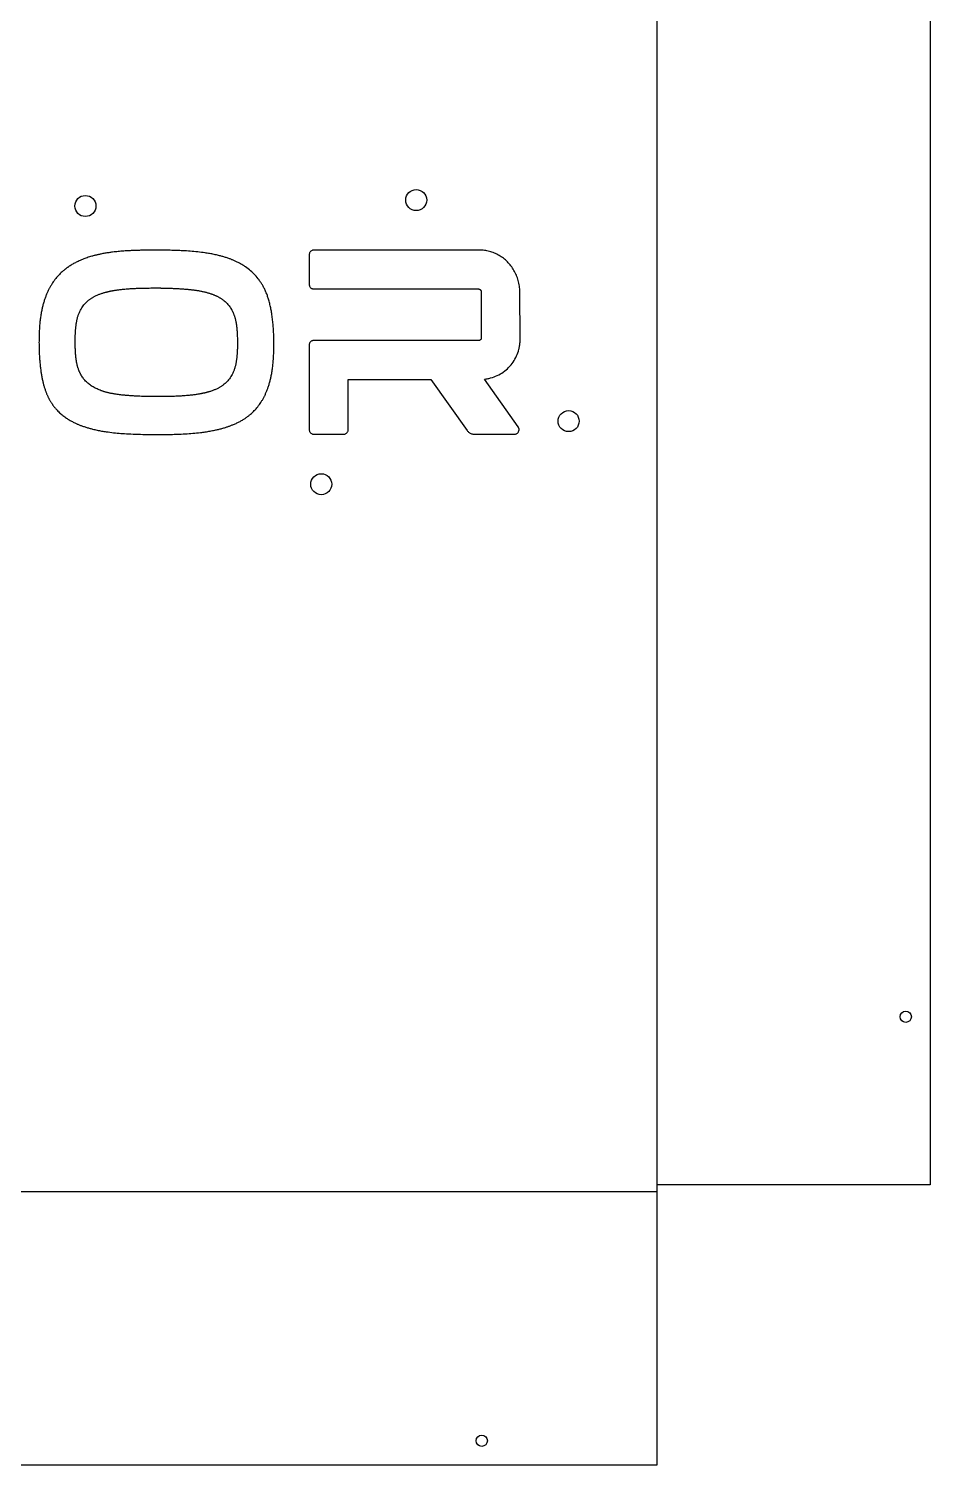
# Model space of a CAD drawing. Header units: millimetres. Extents: x 0 to 1807, y -528 to 906.
# Drawn here: x 648.7 to 906, y 0 to 410 of the extents above; entities that cross this region are included whole.
import ezdxf

# ---------------------------------------------------------------- set-up
doc = ezdxf.new("R2010")
doc.units = ezdxf.units.MM
for name, color, linetype in [('BEND_UP_90', 1, 'Continuous'), ('CUT', 7, 'Continuous'), ('CUTOUT_LOGO', 6, 'Continuous'), ('HOLES_D3.2', 3, 'Continuous'), ('MARK_D6_STUDS', 5, 'Continuous')]:
    doc.layers.add(name, color=color, linetype=linetype)

msp = doc.modelspace()

# ---------------------------------------------------------------- linework, layer by layer
at = {"layer": 'BEND_UP_90'}
msp.add_lwpolyline([(78, 828), (828, 828), (828, 78), (78, 78)], close=True, dxfattribs=at)
at = {"layer": 'CUT'}
msp.add_lwpolyline([(78, 906), (828, 906), (828, 826), (906, 826), (906, 80), (828, 80), (828, 0), (78, 0), (78, 80), (0, 80), (0, 826), (78, 826), (78, 906)], close=True, dxfattribs=at)
at = {"layer": 'CUTOUT_LOGO'}
for points in [[(709.574, 342.686), (709.358, 342.813), (709.14, 342.936), (708.921, 343.057), (708.701, 343.174), (708.478, 343.289), (708.255, 343.401), (708.03, 343.509), (707.846, 343.595), (707.663, 343.679), (707.478, 343.762), (707.293, 343.843), (707.108, 343.923), (706.921, 344.001), (706.734, 344.077), (706.546, 344.151), (706.358, 344.224), (706.168, 344.296), (705.979, 344.366), (705.788, 344.434), (705.553, 344.516), (705.317, 344.596), (705.08, 344.673), (704.843, 344.749), (704.605, 344.823), (704.367, 344.895), (704.128, 344.965), (703.888, 345.033), (703.648, 345.099), (703.407, 345.163), (703.166, 345.225), (702.924, 345.285), (702.603, 345.362), (702.281, 345.436), (701.959, 345.508), (701.636, 345.577), (701.312, 345.644), (700.988, 345.708), (700.664, 345.769), (700.339, 345.828), (700.013, 345.884), (699.688, 345.937), (699.361, 345.988), (699.034, 346.037), (698.511, 346.11), (697.987, 346.178), (697.463, 346.243), (696.939, 346.303), (696.414, 346.359), (695.888, 346.411), (695.362, 346.458), (694.836, 346.501), (694.309, 346.54), (693.782, 346.575), (693.255, 346.605), (692.728, 346.631), (692.274, 346.651), (691.821, 346.669), (691.368, 346.687), (690.915, 346.703), (690.462, 346.719), (690.009, 346.734), (689.556, 346.748), (689.103, 346.761), (688.65, 346.773), (688.197, 346.784), (687.744, 346.795), (687.29, 346.804), (687.11, 346.807), (686.932, 346.809), (686.754, 346.812), (686.576, 346.814), (686.398, 346.816), (686.22, 346.818), (686.041, 346.819), (685.863, 346.82), (685.685, 346.821), (685.507, 346.822), (685.328, 346.822), (685.148, 346.822), (684.769, 346.82), (684.393, 346.817), (684.016, 346.813), (683.639, 346.809), (683.263, 346.804), (682.886, 346.799), (682.51, 346.793), (682.133, 346.786), (681.756, 346.779), (681.38, 346.771), (681.003, 346.762), (680.627, 346.753), (680.363, 346.747), (680.097, 346.74), (679.832, 346.732), (679.567, 346.724), (679.302, 346.716), (679.037, 346.707), (678.772, 346.697), (678.507, 346.687), (678.242, 346.677), (677.977, 346.666), (677.712, 346.654), (677.446, 346.642), (677.048, 346.623), (676.648, 346.601), (676.249, 346.576), (675.85, 346.549), (675.451, 346.518), (675.052, 346.486), (674.654, 346.45), (674.255, 346.412), (673.857, 346.371), (673.46, 346.328), (673.062, 346.282), (672.666, 346.233), (672.387, 346.197), (672.108, 346.16), (671.829, 346.121), (671.551, 346.08), (671.273, 346.038), (670.995, 345.994), (670.717, 345.948), (670.44, 345.901), (670.163, 345.852), (669.886, 345.801), (669.609, 345.749), (669.333, 345.694), (669.114, 345.65), (668.896, 345.604), (668.678, 345.557), (668.46, 345.508), (668.243, 345.458), (668.026, 345.406), (667.809, 345.353), (667.593, 345.299), (667.377, 345.243), (667.162, 345.186), (666.947, 345.128), (666.732, 345.068), (666.397, 344.972), (666.061, 344.871), (665.727, 344.765), (665.394, 344.654), (665.063, 344.539), (664.734, 344.42), (664.406, 344.296), (664.08, 344.167), (663.756, 344.034), (663.433, 343.896), (663.113, 343.754), (662.794, 343.607), (662.536, 343.483), (662.281, 343.356), (662.028, 343.225), (661.776, 343.091), (661.527, 342.953), (661.28, 342.811), (661.035, 342.665), (660.792, 342.516), (660.551, 342.364), (660.312, 342.208), (660.076, 342.048), (659.843, 341.885), (659.735, 341.808), (659.629, 341.731), (659.524, 341.653), (659.419, 341.575), (659.315, 341.495), (659.211, 341.415), (659.108, 341.334), (659.006, 341.252), (658.904, 341.17), (658.803, 341.086), (658.702, 341.002), (658.601, 340.916), (658.31, 340.662), (658.023, 340.4), (657.743, 340.13), (657.469, 339.855), (657.202, 339.572), (656.941, 339.284), (656.688, 338.99), (656.441, 338.69), (656.202, 338.383), (655.97, 338.072), (655.745, 337.754), (655.529, 337.434), (655.414, 337.258), (655.302, 337.082), (655.192, 336.904), (655.083, 336.726), (654.977, 336.546), (654.873, 336.364), (654.77, 336.182), (654.67, 335.998), (654.572, 335.814), (654.476, 335.628), (654.382, 335.441), (654.29, 335.253), (654.191, 335.044), (654.094, 334.834), (654, 334.623), (653.907, 334.411), (653.817, 334.198), (653.73, 333.985), (653.644, 333.77), (653.561, 333.554), (653.479, 333.338), (653.401, 333.121), (653.324, 332.903), (653.25, 332.684), (653.167, 332.432), (653.086, 332.178), (653.008, 331.924), (652.932, 331.668), (652.859, 331.412), (652.788, 331.155), (652.721, 330.898), (652.655, 330.64), (652.593, 330.381), (652.533, 330.121), (652.475, 329.861), (652.42, 329.6), (652.358, 329.285), (652.299, 328.97), (652.242, 328.655), (652.189, 328.339), (652.138, 328.022), (652.091, 327.705), (652.047, 327.388), (652.006, 327.07), (651.967, 326.752), (651.932, 326.434), (651.9, 326.115), (651.871, 325.796), (651.839, 325.417), (651.811, 325.039), (651.785, 324.66), (651.761, 324.282), (651.74, 323.903), (651.721, 323.524), (651.705, 323.145), (651.691, 322.766), (651.68, 322.387), (651.672, 322.007), (651.665, 321.628), (651.662, 321.25), (651.659, 320.866), (651.658, 320.481), (651.66, 320.096), (651.663, 319.712), (651.669, 319.327), (651.677, 318.942), (651.686, 318.557), (651.698, 318.173), (651.712, 317.788), (651.728, 317.403), (651.746, 317.019), (651.766, 316.635), (651.785, 316.302), (651.807, 315.969), (651.83, 315.636), (651.856, 315.303), (651.883, 314.971), (651.913, 314.638), (651.945, 314.306), (651.979, 313.974), (652.016, 313.643), (652.054, 313.311), (652.094, 312.98), (652.137, 312.649), (652.174, 312.377), (652.213, 312.106), (652.253, 311.835), (652.296, 311.564), (652.341, 311.293), (652.389, 311.023), (652.438, 310.754), (652.489, 310.484), (652.542, 310.215), (652.597, 309.947), (652.655, 309.678), (652.714, 309.411), (652.764, 309.195), (652.815, 308.979), (652.869, 308.764), (652.925, 308.549), (652.983, 308.335), (653.043, 308.122), (653.104, 307.909), (653.168, 307.696), (653.234, 307.485), (653.302, 307.273), (653.372, 307.063), (653.444, 306.852), (653.506, 306.677), (653.57, 306.503), (653.635, 306.33), (653.703, 306.157), (653.772, 305.985), (653.843, 305.813), (653.915, 305.643), (653.989, 305.473), (654.065, 305.304), (654.143, 305.135), (654.222, 304.968), (654.303, 304.802), (654.376, 304.654), (654.452, 304.506), (654.528, 304.359), (654.607, 304.213), (654.686, 304.067), (654.768, 303.923), (654.85, 303.779), (654.935, 303.636), (655.02, 303.494), (655.107, 303.353), (655.196, 303.212), (655.287, 303.072), (655.375, 302.94), (655.464, 302.809), (655.554, 302.679), (655.646, 302.55), (655.739, 302.423), (655.834, 302.296), (655.93, 302.17), (656.028, 302.046), (656.126, 301.922), (656.227, 301.8), (656.328, 301.678), (656.433, 301.557), (656.642, 301.32), (656.858, 301.088), (657.077, 300.86), (657.302, 300.636), (657.531, 300.418), (657.765, 300.204), (658.003, 299.996), (658.246, 299.792), (658.492, 299.593), (658.743, 299.4), (658.999, 299.212), (659.256, 299.03), (659.464, 298.888), (659.673, 298.749), (659.884, 298.613), (660.096, 298.48), (660.311, 298.35), (660.527, 298.223), (660.745, 298.098), (660.964, 297.977), (661.185, 297.858), (661.408, 297.743), (661.632, 297.63), (661.857, 297.521), (662.04, 297.435), (662.224, 297.35), (662.408, 297.267), (662.593, 297.185), (662.779, 297.105), (662.965, 297.026), (663.153, 296.95), (663.34, 296.875), (663.529, 296.801), (663.718, 296.729), (663.908, 296.659), (664.098, 296.59), (664.333, 296.508), (664.568, 296.428), (664.805, 296.349), (665.042, 296.273), (665.279, 296.198), (665.517, 296.126), (665.756, 296.056), (665.995, 295.987), (666.235, 295.921), (666.475, 295.856), (666.716, 295.794), (666.958, 295.734), (667.278, 295.656), (667.599, 295.582), (667.921, 295.51), (668.243, 295.44), (668.565, 295.373), (668.888, 295.309), (669.212, 295.247), (669.536, 295.188), (669.861, 295.131), (670.186, 295.077), (670.511, 295.026), (670.837, 294.977), (671.36, 294.904), (671.883, 294.834), (672.407, 294.769), (672.931, 294.709), (673.456, 294.652), (673.981, 294.6), (674.506, 294.552), (675.032, 294.508), (675.559, 294.468), (676.085, 294.433), (676.612, 294.402), (677.138, 294.375), (677.839, 294.343), (678.538, 294.315), (679.237, 294.289), (679.937, 294.265), (680.637, 294.244), (681.336, 294.226), (682.036, 294.211), (682.736, 294.198), (683.436, 294.188), (684.136, 294.18), (684.836, 294.175), (685.538, 294.173), (686.01, 294.176), (686.48, 294.179), (686.949, 294.184), (687.419, 294.189), (687.889, 294.195), (688.359, 294.203), (688.828, 294.211), (689.298, 294.22), (689.768, 294.23), (690.237, 294.241), (690.707, 294.253), (691.178, 294.265), (691.726, 294.284), (692.275, 294.306), (692.823, 294.333), (693.371, 294.363), (693.918, 294.398), (694.466, 294.436), (695.013, 294.479), (695.56, 294.526), (696.106, 294.576), (696.652, 294.631), (697.198, 294.69), (697.743, 294.753), (698.087, 294.795), (698.43, 294.84), (698.773, 294.888), (699.115, 294.938), (699.457, 294.99), (699.798, 295.045), (700.139, 295.103), (700.48, 295.163), (700.82, 295.225), (701.16, 295.29), (701.499, 295.357), (701.838, 295.427), (702.093, 295.482), (702.347, 295.539), (702.601, 295.597), (702.855, 295.658), (703.107, 295.721), (703.36, 295.785), (703.612, 295.852), (703.863, 295.92), (704.114, 295.991), (704.364, 296.063), (704.614, 296.137), (704.863, 296.213), (705.061, 296.276), (705.259, 296.34), (705.456, 296.405), (705.653, 296.473), (705.849, 296.541), (706.045, 296.612), (706.24, 296.684), (706.434, 296.757), (706.628, 296.832), (706.821, 296.909), (707.014, 296.987), (707.206, 297.066), (707.439, 297.165), (707.673, 297.268), (707.905, 297.374), (708.136, 297.482), (708.365, 297.594), (708.593, 297.708), (708.82, 297.826), (709.045, 297.946), (709.268, 298.069), (709.49, 298.195), (709.71, 298.324), (709.929, 298.456), (710.111, 298.569), (710.292, 298.684), (710.471, 298.802), (710.649, 298.922), (710.825, 299.045), (710.999, 299.17), (711.172, 299.297), (711.343, 299.427), (711.513, 299.559), (711.68, 299.693), (711.846, 299.829), (712.011, 299.969), (712.292, 300.215), (712.569, 300.469), (712.839, 300.729), (713.103, 300.996), (713.36, 301.269), (713.611, 301.548), (713.855, 301.833), (714.092, 302.123), (714.322, 302.42), (714.546, 302.722), (714.762, 303.029), (714.968, 303.339), (715.079, 303.509), (715.186, 303.68), (715.292, 303.852), (715.396, 304.025), (715.498, 304.2), (715.598, 304.375), (715.695, 304.552), (715.791, 304.73), (715.885, 304.909), (715.977, 305.089), (716.066, 305.27), (716.154, 305.452), (716.249, 305.657), (716.342, 305.862), (716.432, 306.067), (716.521, 306.274), (716.607, 306.481), (716.691, 306.69), (716.773, 306.899), (716.853, 307.109), (716.93, 307.32), (717.005, 307.532), (717.078, 307.744), (717.149, 307.957), (717.229, 308.206), (717.307, 308.457), (717.383, 308.709), (717.456, 308.961), (717.526, 309.214), (717.594, 309.468), (717.66, 309.722), (717.723, 309.977), (717.783, 310.233), (717.84, 310.489), (717.895, 310.746), (717.948, 311.004), (718.009, 311.324), (718.067, 311.643), (718.122, 311.962), (718.175, 312.282), (718.224, 312.603), (718.27, 312.923), (718.314, 313.245), (718.354, 313.566), (718.391, 313.888), (718.426, 314.211), (718.457, 314.533), (718.486, 314.856), (718.517, 315.251), (718.547, 315.645), (718.573, 316.04), (718.597, 316.434), (718.618, 316.829), (718.637, 317.224), (718.653, 317.619), (718.666, 318.015), (718.677, 318.41), (718.685, 318.805), (718.691, 319.201), (718.694, 319.595), (718.695, 320.009), (718.695, 320.423), (718.691, 320.838), (718.685, 321.253), (718.677, 321.667), (718.665, 322.082), (718.652, 322.496), (718.635, 322.91), (718.616, 323.325), (718.595, 323.739), (718.571, 324.153), (718.544, 324.567), (718.517, 324.941), (718.487, 325.316), (718.455, 325.691), (718.419, 326.066), (718.38, 326.44), (718.338, 326.814), (718.293, 327.187), (718.245, 327.56), (718.194, 327.933), (718.14, 328.305), (718.083, 328.677), (718.023, 329.048), (717.969, 329.365), (717.912, 329.683), (717.852, 330), (717.788, 330.316), (717.721, 330.631), (717.65, 330.946), (717.577, 331.26), (717.5, 331.573), (717.419, 331.886), (717.335, 332.197), (717.248, 332.508), (717.158, 332.819), (717.079, 333.078), (716.996, 333.336), (716.91, 333.592), (716.82, 333.848), (716.727, 334.102), (716.63, 334.355), (716.529, 334.607), (716.425, 334.857), (716.318, 335.106), (716.207, 335.353), (716.092, 335.599), (715.974, 335.844), (715.865, 336.058), (715.754, 336.27), (715.64, 336.479), (715.523, 336.687), (715.403, 336.894), (715.28, 337.098), (715.154, 337.3), (715.025, 337.501), (714.893, 337.7), (714.758, 337.897), (714.62, 338.092), (714.479, 338.285), (714.21, 338.641), (713.928, 338.992), (713.638, 339.335), (713.338, 339.669), (713.028, 339.994), (712.71, 340.31), (712.383, 340.618), (712.048, 340.916), (711.704, 341.205), (711.352, 341.484), (710.992, 341.753), (710.628, 342.011), (710.419, 342.152), (710.211, 342.29), (710, 342.425), (709.788, 342.557), (709.574, 342.686)], [(777.87, 335.002), (777.87, 321.798), (777.872, 321.72), (777.869, 321.671), (777.863, 321.624), (777.854, 321.577), (777.841, 321.531), (777.825, 321.486), (777.807, 321.442), (777.785, 321.4), (777.76, 321.359), (777.733, 321.319), (777.702, 321.282), (777.663, 321.24), (777.622, 321.2), (777.585, 321.168), (777.545, 321.139), (777.504, 321.113), (777.462, 321.09), (777.418, 321.069), (777.372, 321.052), (777.326, 321.037), (777.278, 321.026), (777.23, 321.018), (777.181, 321.014), (777.117, 321.012), (729.963, 321.012), (729.822, 321.002), (729.662, 320.97), (729.511, 320.917), (729.369, 320.846), (729.239, 320.759), (729.122, 320.656), (729.019, 320.539), (728.931, 320.409), (728.86, 320.268), (728.807, 320.117), (728.774, 319.957), (728.764, 319.815), (728.764, 295.558), (728.776, 295.402), (728.813, 295.232), (728.87, 295.071), (728.947, 294.92), (729.042, 294.782), (729.152, 294.658), (729.278, 294.549), (729.417, 294.456), (729.569, 294.381), (729.731, 294.325), (729.901, 294.291), (730.053, 294.281), (738.615, 294.281), (738.768, 294.291), (738.939, 294.326), (739.101, 294.382), (739.253, 294.458), (739.393, 294.552), (739.518, 294.662), (739.629, 294.787), (739.724, 294.926), (739.801, 295.078), (739.858, 295.24), (739.893, 295.411), (739.905, 295.566), (739.905, 309.926), (763.519, 309.926), (773.849, 295.306), (773.961, 295.16), (774.093, 295.014), (774.235, 294.881), (774.387, 294.759), (774.548, 294.65), (774.716, 294.555), (774.891, 294.473), (775.072, 294.405), (775.259, 294.351), (775.451, 294.312), (775.646, 294.288), (775.829, 294.281), (787.353, 294.281), (787.485, 294.288), (787.636, 294.314), (787.782, 294.357), (787.92, 294.416), (788.05, 294.489), (788.17, 294.577), (788.279, 294.677), (788.377, 294.79), (788.462, 294.914), (788.532, 295.048), (788.588, 295.191), (788.623, 295.331), (788.639, 295.426), (788.648, 295.515), (788.65, 295.604), (788.646, 295.693), (788.637, 295.781), (788.621, 295.869), (788.599, 295.955), (788.572, 296.039), (788.539, 296.122), (788.5, 296.202), (788.455, 296.28), (788.414, 296.342), (778.816, 309.997), (779.043, 310.024), (779.295, 310.059), (779.547, 310.1), (779.797, 310.147), (780.047, 310.199), (780.295, 310.256), (780.547, 310.32), (781.027, 310.46), (781.503, 310.622), (781.971, 310.804), (782.429, 311.007), (782.877, 311.23), (783.315, 311.472), (783.741, 311.734), (784.156, 312.014), (784.558, 312.313), (784.947, 312.63), (785.322, 312.965), (785.682, 313.315), (786.028, 313.68), (786.358, 314.061), (786.67, 314.455), (786.964, 314.862), (787.239, 315.281), (787.495, 315.712), (787.732, 316.154), (787.949, 316.606), (788.146, 317.067), (788.322, 317.538), (788.478, 318.017), (788.612, 318.502), (788.671, 318.755), (788.724, 319.003), (788.771, 319.252), (788.814, 319.502), (788.851, 319.752), (788.882, 320.003), (788.909, 320.255), (788.93, 320.508), (788.946, 320.76), (788.957, 321.013), (788.962, 321.267), (788.963, 321.515), (788.911, 334.951), (788.893, 335.357), (788.862, 335.757), (788.82, 336.157), (788.765, 336.554), (788.699, 336.949), (788.62, 337.342), (788.53, 337.733), (788.427, 338.12), (788.313, 338.505), (788.188, 338.886), (788.05, 339.263), (787.901, 339.637), (787.745, 339.995), (787.577, 340.348), (787.399, 340.694), (787.209, 341.034), (787.009, 341.368), (786.798, 341.695), (786.577, 342.015), (786.346, 342.328), (786.105, 342.634), (785.853, 342.932), (785.592, 343.222), (785.321, 343.504), (785.05, 343.767), (784.772, 344.019), (784.486, 344.261), (784.192, 344.494), (783.891, 344.716), (783.583, 344.929), (783.268, 345.131), (782.946, 345.323), (782.619, 345.504), (782.285, 345.675), (781.945, 345.834), (781.598, 345.983), (781.255, 346.115), (780.909, 346.236), (780.56, 346.346), (780.209, 346.444), (779.854, 346.53), (779.497, 346.605), (779.137, 346.669), (778.776, 346.721), (778.413, 346.761), (778.048, 346.789), (777.682, 346.806), (777.323, 346.811), (730.051, 346.811), (729.898, 346.801), (729.727, 346.766), (729.565, 346.709), (729.413, 346.633), (729.274, 346.539), (729.148, 346.428), (729.037, 346.303), (728.943, 346.164), (728.867, 346.012), (728.81, 345.85), (728.775, 345.679), (728.764, 345.525), (728.764, 337.005), (728.775, 336.851), (728.81, 336.68), (728.867, 336.518), (728.943, 336.366), (729.037, 336.227), (729.148, 336.101), (729.274, 335.991), (729.413, 335.897), (729.565, 335.821), (729.727, 335.764), (729.899, 335.73), (730.052, 335.719), (777.077, 335.719), (777.134, 335.718), (777.178, 335.714), (777.222, 335.707), (777.265, 335.698), (777.307, 335.686), (777.349, 335.672), (777.39, 335.655), (777.429, 335.636), (777.467, 335.615), (777.504, 335.591), (777.54, 335.564), (777.578, 335.532), (777.592, 335.519), (777.61, 335.501), (777.628, 335.483), (777.645, 335.464), (777.662, 335.445), (777.678, 335.425), (777.693, 335.405), (777.708, 335.384), (777.722, 335.363), (777.736, 335.341), (777.749, 335.32), (777.761, 335.297), (777.775, 335.27), (777.789, 335.242), (777.801, 335.214), (777.813, 335.186), (777.824, 335.157), (777.835, 335.128), (777.844, 335.099), (777.853, 335.069), (777.861, 335.04), (777.869, 335.01), (777.87, 335.002)], [(707.586, 313.37), (707.527, 313.169), (707.465, 312.97), (707.399, 312.772), (707.329, 312.576), (707.256, 312.38), (707.18, 312.186), (707.101, 311.997), (706.948, 311.659), (706.784, 311.331), (706.607, 311.011), (706.418, 310.699), (706.216, 310.395), (706.002, 310.099), (705.776, 309.813), (705.539, 309.535), (705.291, 309.267), (705.032, 309.009), (704.762, 308.761), (704.478, 308.522), (704.341, 308.413), (704.199, 308.304), (704.055, 308.198), (703.909, 308.094), (703.762, 307.993), (703.612, 307.895), (703.461, 307.799), (703.308, 307.707), (703.153, 307.617), (702.997, 307.53), (702.839, 307.446), (702.677, 307.363), (702.475, 307.263), (702.272, 307.167), (702.068, 307.073), (701.863, 306.983), (701.657, 306.896), (701.449, 306.813), (701.239, 306.732), (701.029, 306.655), (700.817, 306.58), (700.605, 306.509), (700.391, 306.442), (700.174, 306.377), (700.044, 306.339), (699.913, 306.302), (699.782, 306.266), (699.651, 306.23), (699.519, 306.196), (699.387, 306.162), (699.255, 306.128), (699.123, 306.096), (698.991, 306.064), (698.858, 306.033), (698.725, 306.003), (698.591, 305.973), (698.457, 305.944), (698.323, 305.915), (698.189, 305.887), (698.055, 305.859), (697.92, 305.832), (697.786, 305.806), (697.651, 305.78), (697.517, 305.755), (697.382, 305.73), (697.247, 305.706), (697.112, 305.683), (696.979, 305.66), (696.734, 305.621), (696.488, 305.583), (696.242, 305.547), (695.996, 305.513), (695.749, 305.48), (695.502, 305.45), (695.256, 305.421), (695.008, 305.394), (694.761, 305.368), (694.514, 305.345), (694.266, 305.323), (694.015, 305.303), (693.709, 305.278), (693.406, 305.254), (693.103, 305.231), (692.799, 305.21), (692.495, 305.19), (692.191, 305.171), (691.888, 305.153), (691.584, 305.136), (691.28, 305.121), (690.976, 305.107), (690.672, 305.094), (690.368, 305.082), (689.976, 305.07), (689.583, 305.058), (689.189, 305.048), (688.796, 305.038), (688.402, 305.029), (688.008, 305.021), (687.615, 305.013), (687.221, 305.007), (686.827, 305.002), (686.434, 304.997), (686.04, 304.994), (685.649, 304.991), (685.175, 304.992), (684.699, 304.995), (684.223, 304.999), (683.748, 305.006), (683.272, 305.014), (682.796, 305.023), (682.321, 305.035), (681.845, 305.048), (681.37, 305.063), (680.894, 305.08), (680.419, 305.098), (679.944, 305.118), (679.682, 305.131), (679.42, 305.143), (679.158, 305.157), (678.896, 305.172), (678.635, 305.187), (678.373, 305.203), (678.111, 305.22), (677.85, 305.238), (677.588, 305.256), (677.327, 305.276), (677.065, 305.296), (676.803, 305.317), (676.58, 305.334), (676.36, 305.353), (676.14, 305.372), (675.92, 305.393), (675.7, 305.415), (675.48, 305.438), (675.26, 305.461), (675.041, 305.486), (674.821, 305.512), (674.602, 305.54), (674.383, 305.568), (674.164, 305.597), (673.944, 305.628), (673.725, 305.66), (673.506, 305.694), (673.287, 305.729), (673.068, 305.766), (672.85, 305.805), (672.632, 305.845), (672.414, 305.887), (672.197, 305.93), (671.98, 305.975), (671.763, 306.021), (671.548, 306.068), (671.366, 306.111), (671.184, 306.155), (671.002, 306.202), (670.821, 306.25), (670.64, 306.3), (670.46, 306.351), (670.281, 306.405), (670.102, 306.46), (669.923, 306.517), (669.745, 306.576), (669.568, 306.637), (669.391, 306.699), (669.09, 306.809), (668.796, 306.925), (668.506, 307.048), (668.219, 307.178), (667.936, 307.316), (667.656, 307.46), (667.38, 307.612), (667.108, 307.77), (666.84, 307.935), (666.575, 308.108), (666.316, 308.286), (666.063, 308.47), (665.833, 308.65), (665.609, 308.837), (665.39, 309.031), (665.178, 309.232), (664.973, 309.44), (664.774, 309.654), (664.583, 309.874), (664.398, 310.1), (664.22, 310.331), (664.05, 310.569), (663.887, 310.812), (663.731, 311.062), (663.661, 311.181), (663.591, 311.304), (663.523, 311.429), (663.457, 311.555), (663.393, 311.682), (663.331, 311.81), (663.271, 311.938), (663.213, 312.068), (663.156, 312.199), (663.102, 312.33), (663.051, 312.462), (663, 312.597), (662.942, 312.759), (662.885, 312.921), (662.831, 313.084), (662.78, 313.248), (662.73, 313.412), (662.682, 313.576), (662.637, 313.742), (662.594, 313.908), (662.553, 314.074), (662.514, 314.242), (662.478, 314.409), (662.443, 314.579), (662.423, 314.681), (662.404, 314.783), (662.385, 314.885), (662.367, 314.987), (662.349, 315.089), (662.332, 315.192), (662.316, 315.294), (662.301, 315.397), (662.286, 315.499), (662.271, 315.602), (662.257, 315.705), (662.244, 315.808), (662.229, 315.932), (662.215, 316.057), (662.2, 316.182), (662.187, 316.307), (662.174, 316.433), (662.162, 316.558), (662.15, 316.683), (662.139, 316.808), (662.129, 316.934), (662.119, 317.059), (662.109, 317.185), (662.1, 317.31), (662.081, 317.618), (662.063, 317.926), (662.047, 318.234), (662.033, 318.543), (662.021, 318.851), (662.01, 319.16), (662.001, 319.468), (661.994, 319.777), (661.989, 320.086), (661.985, 320.395), (661.984, 320.704), (661.984, 321.013), (661.985, 321.277), (661.988, 321.541), (661.993, 321.804), (662, 322.067), (662.008, 322.33), (662.018, 322.593), (662.031, 322.856), (662.045, 323.119), (662.061, 323.382), (662.078, 323.645), (662.098, 323.907), (662.119, 324.17), (662.137, 324.376), (662.157, 324.582), (662.178, 324.787), (662.202, 324.992), (662.227, 325.197), (662.254, 325.401), (662.282, 325.606), (662.312, 325.81), (662.344, 326.013), (662.378, 326.217), (662.413, 326.42), (662.45, 326.621), (662.491, 326.826), (662.535, 327.028), (662.583, 327.23), (662.634, 327.431), (662.689, 327.631), (662.747, 327.83), (662.809, 328.027), (662.875, 328.224), (662.944, 328.419), (663.017, 328.613), (663.093, 328.806), (663.171, 328.994), (663.325, 329.333), (663.489, 329.662), (663.667, 329.983), (663.857, 330.296), (664.059, 330.601), (664.273, 330.898), (664.499, 331.186), (664.736, 331.465), (664.985, 331.734), (665.244, 331.993), (665.515, 332.242), (665.798, 332.483), (665.936, 332.593), (666.079, 332.703), (666.224, 332.81), (666.371, 332.915), (666.519, 333.016), (666.67, 333.116), (666.823, 333.212), (666.977, 333.305), (667.133, 333.396), (667.29, 333.484), (667.449, 333.569), (667.612, 333.652), (667.814, 333.752), (668.016, 333.848), (668.219, 333.941), (668.423, 334.031), (668.629, 334.118), (668.836, 334.202), (669.044, 334.282), (669.254, 334.359), (669.464, 334.433), (669.676, 334.504), (669.889, 334.572), (670.105, 334.636), (670.233, 334.674), (670.363, 334.71), (670.492, 334.746), (670.622, 334.781), (670.752, 334.816), (670.882, 334.849), (671.013, 334.882), (671.143, 334.914), (671.274, 334.946), (671.405, 334.976), (671.536, 335.006), (671.668, 335.036), (671.8, 335.064), (671.933, 335.093), (672.065, 335.12), (672.197, 335.147), (672.33, 335.174), (672.462, 335.2), (672.595, 335.225), (672.728, 335.25), (672.861, 335.275), (672.994, 335.299), (673.127, 335.322), (673.259, 335.344), (673.501, 335.383), (673.744, 335.42), (673.987, 335.456), (674.23, 335.49), (674.474, 335.522), (674.718, 335.552), (674.962, 335.581), (675.206, 335.608), (675.451, 335.633), (675.695, 335.657), (675.94, 335.679), (676.188, 335.699), (676.492, 335.724), (676.794, 335.748), (677.096, 335.771), (677.398, 335.792), (677.701, 335.812), (678.003, 335.831), (678.305, 335.849), (678.608, 335.866), (678.911, 335.881), (679.213, 335.895), (679.516, 335.908), (679.818, 335.92), (680.29, 335.935), (680.763, 335.949), (681.236, 335.962), (681.709, 335.973), (682.183, 335.983), (682.656, 335.991), (683.129, 335.998), (683.602, 336.003), (684.076, 336.007), (684.549, 336.009), (685.022, 336.01), (685.495, 336.01), (685.569, 336.01), (685.644, 336.009), (685.719, 336.009), (685.794, 336.008), (685.869, 336.007), (685.944, 336.007), (686.019, 336.006), (686.094, 336.005), (686.169, 336.004), (686.244, 336.003), (686.319, 336.002), (686.393, 336.001), (686.716, 335.994), (687.041, 335.987), (687.365, 335.98), (687.689, 335.972), (688.013, 335.963), (688.338, 335.954), (688.662, 335.944), (688.986, 335.933), (689.31, 335.922), (689.634, 335.91), (689.958, 335.898), (690.281, 335.885), (690.543, 335.873), (690.806, 335.86), (691.068, 335.847), (691.33, 335.832), (691.592, 335.817), (691.855, 335.801), (692.117, 335.784), (692.379, 335.767), (692.641, 335.748), (692.903, 335.729), (693.165, 335.708), (693.428, 335.687), (693.65, 335.669), (693.869, 335.651), (694.089, 335.631), (694.309, 335.61), (694.528, 335.588), (694.748, 335.566), (694.967, 335.542), (695.186, 335.517), (695.405, 335.491), (695.624, 335.464), (695.843, 335.436), (696.061, 335.408), (696.28, 335.378), (696.497, 335.346), (696.715, 335.313), (696.932, 335.279), (697.149, 335.243), (697.366, 335.205), (697.582, 335.166), (697.798, 335.125), (698.014, 335.083), (698.23, 335.04), (698.445, 334.995), (698.658, 334.949), (698.844, 334.906), (699.03, 334.862), (699.215, 334.816), (699.4, 334.768), (699.584, 334.718), (699.768, 334.666), (699.952, 334.613), (700.135, 334.558), (700.317, 334.501), (700.499, 334.443), (700.68, 334.382), (700.862, 334.32), (701.019, 334.265), (701.172, 334.21), (701.324, 334.152), (701.476, 334.093), (701.627, 334.032), (701.777, 333.969), (701.926, 333.904), (702.075, 333.837), (702.222, 333.769), (702.369, 333.698), (702.515, 333.626), (702.659, 333.553), (702.801, 333.478), (702.942, 333.4), (703.082, 333.321), (703.22, 333.24), (703.358, 333.157), (703.494, 333.072), (703.629, 332.985), (703.763, 332.896), (703.895, 332.805), (704.026, 332.713), (704.156, 332.618), (704.282, 332.524), (704.514, 332.34), (704.738, 332.151), (704.955, 331.955), (705.165, 331.752), (705.369, 331.542), (705.565, 331.325), (705.754, 331.103), (705.936, 330.874), (706.111, 330.639), (706.277, 330.398), (706.436, 330.152), (706.588, 329.898), (706.657, 329.777), (706.725, 329.65), (706.792, 329.523), (706.857, 329.395), (706.92, 329.266), (706.981, 329.136), (707.04, 329.005), (707.097, 328.873), (707.152, 328.74), (707.205, 328.607), (707.256, 328.473), (707.305, 328.336), (707.362, 328.175), (707.416, 328.013), (707.469, 327.851), (707.519, 327.688), (707.567, 327.525), (707.613, 327.361), (707.657, 327.196), (707.699, 327.031), (707.739, 326.865), (707.776, 326.699), (707.812, 326.533), (707.846, 326.364), (707.865, 326.265), (707.884, 326.164), (707.902, 326.064), (707.919, 325.964), (707.936, 325.864), (707.952, 325.763), (707.968, 325.663), (707.983, 325.562), (707.997, 325.461), (708.011, 325.361), (708.024, 325.26), (708.037, 325.159), (708.052, 325.036), (708.066, 324.912), (708.08, 324.788), (708.093, 324.664), (708.105, 324.54), (708.117, 324.416), (708.128, 324.292), (708.139, 324.168), (708.149, 324.044), (708.159, 323.919), (708.168, 323.795), (708.176, 323.671), (708.196, 323.36), (708.213, 323.05), (708.229, 322.739), (708.243, 322.428), (708.255, 322.117), (708.266, 321.806), (708.275, 321.495), (708.282, 321.183), (708.287, 320.872), (708.291, 320.561), (708.293, 320.25), (708.293, 319.938), (708.291, 319.675), (708.288, 319.413), (708.283, 319.15), (708.277, 318.888), (708.268, 318.626), (708.257, 318.364), (708.245, 318.102), (708.231, 317.84), (708.215, 317.578), (708.197, 317.316), (708.177, 317.054), (708.155, 316.793), (708.137, 316.59), (708.118, 316.389), (708.096, 316.188), (708.073, 315.987), (708.048, 315.786), (708.022, 315.585), (707.993, 315.385), (707.963, 315.185), (707.931, 314.985), (707.898, 314.786), (707.862, 314.586), (707.825, 314.388), (707.784, 314.18), (707.74, 313.976), (707.693, 313.773), (707.641, 313.571), (707.586, 313.37)]]:
    msp.add_lwpolyline(points, close=True, dxfattribs=at)
at = {"layer": 'HOLES_D3.2'}
for centre in [(899, 128), (778, 7)]:
    msp.add_circle(centre, 1.6, dxfattribs=at)
at = {"layer": 'MARK_D6_STUDS'}
for centre in [(664.9, 359.4), (759.3, 361.1), (802.8, 298), (732.2, 280)]:
    msp.add_circle(centre, 3, dxfattribs=at)

doc.saveas('drawing.dxf')
